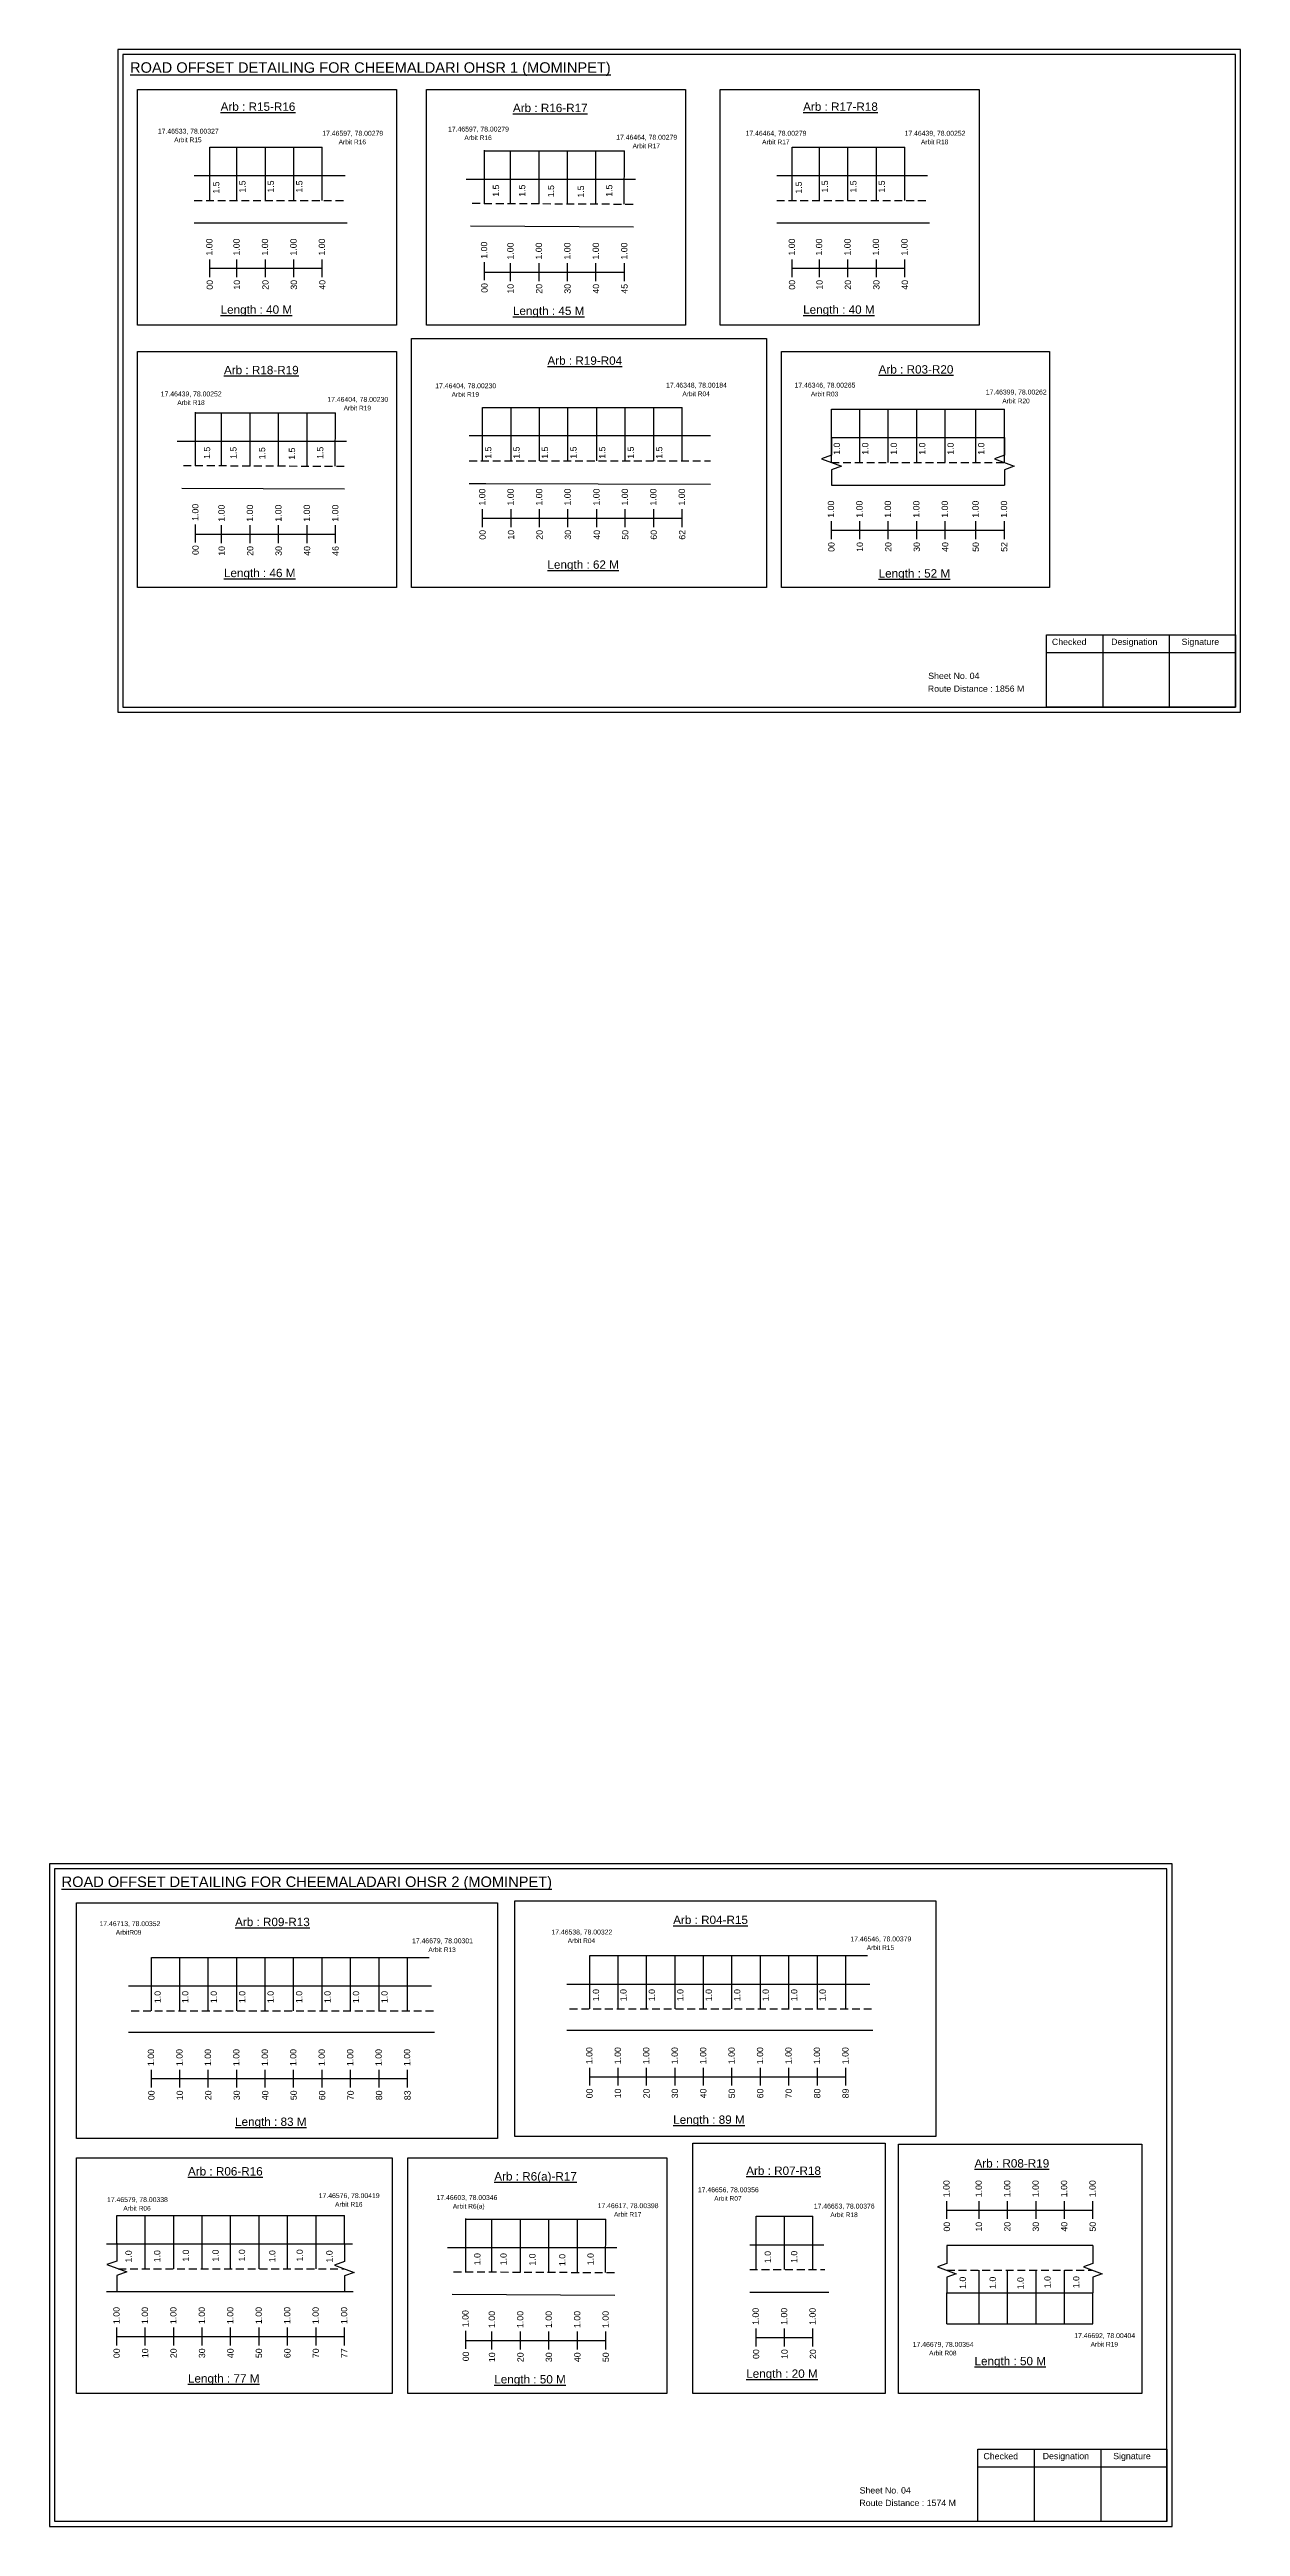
# Model space of a CAD drawing. Header units: inches. Extents: x 3067 to 7161, y 369 to 3169.
# Drawn here: x 5276 to 5845, y 369 to 1553 of the extents above; entities that cross this region are included whole.
import ezdxf

# ---------------------------------------------------------------- set-up
doc = ezdxf.new("R2010")
doc.units = ezdxf.units.IN
doc.header["$MEASUREMENT"] = 0
doc.linetypes.add('DASHED2', pattern=[0.375, 0.25, -0.125])
doc.layers.add('PDF_Geometry', color=7, linetype='Continuous')
doc.layers.add('PDF_Text', color=5, linetype='Continuous')
doc.styles.add('PDF Arial', font='arial.ttf')
doc.styles.get("Standard").update_dxf_attribs({"font": 'arial.ttf'})

msp = doc.modelspace()

# ---------------------------------------------------------------- linework, layer by layer
at = {"color": 5}
for p, q in [((5352.3, 1506), (5406.1, 1506)), ((5483.6, 1504.2), (5550.5, 1504.2)), ((5630.7, 1506), (5684.5, 1506)), ((5345.5, 1378.9), (5412.4, 1378.9)), ((5482.7, 1381.5), (5578.1, 1381.5)), ((5649.4, 1380.7), (5732.1, 1380.7)), ((5324.4, 640.6), (5457.2, 640.6)), ((5533.9, 641.6), (5666.6, 641.6)), ((5307.9, 517.3), (5416.7, 517.3)), ((5474.7, 515.5), (5541.6, 515.5)), ((5613.4, 516.9), (5640.6, 516.9)), ((5704.6, 465.5), (5774.4, 465.5))]:
    msp.add_line(p, q, dxfattribs=at)
for p, q in [((5352.3, 1480.5), (5352.3, 1506)), ((5365.3, 1480.5), (5365.3, 1506)), ((5378.9, 1480.5), (5378.9, 1506)), ((5392.5, 1480.5), (5392.5, 1506)), ((5406.1, 1480.5), (5406.1, 1506)), ((5483.6, 1478.9), (5483.6, 1504.5)), ((5496.1, 1478.9), (5496.1, 1504.2)), ((5509.7, 1478.8), (5509.7, 1504.2)), ((5523.3, 1478.9), (5523.3, 1504.2)), ((5536.9, 1478.6), (5536.9, 1504.2)), ((5550.3, 1478.7), (5550.5, 1504.2)), ((5630.7, 1480.5), (5630.7, 1506)), ((5643.7, 1480.5), (5643.7, 1506)), ((5657.3, 1480.5), (5657.3, 1506)), ((5670.9, 1480.5), (5670.9, 1506)), ((5684.5, 1480.5), (5684.5, 1506)), ((5344.9, 1492.4), (5417, 1492.4)), ((5623.3, 1492.4), (5695.3, 1492.4)), ((5555.8, 1490.5), (5474.8, 1490.5)), ((5344.9, 1469.7), (5418, 1469.7)), ((5477, 1468.3), (5554.8, 1467.8)), ((5623.3, 1469.7), (5696.3, 1469.7)), ((5345.5, 1353.6), (5345.5, 1379.2)), ((5358, 1353.6), (5358, 1378.9)), ((5371.6, 1353.5), (5371.6, 1378.9)), ((5385.2, 1353.6), (5385.2, 1378.9)), ((5398.8, 1353.3), (5398.8, 1378.9)), ((5412.2, 1353.4), (5412.4, 1378.9)), ((5482.7, 1356), (5482.7, 1381.5)), ((5496.3, 1356), (5496.3, 1381.5)), ((5509.9, 1356), (5509.9, 1381.5)), ((5523.5, 1356), (5523.5, 1381.5)), ((5537.3, 1356), (5537.3, 1381.5)), ((5550.9, 1356), (5550.9, 1381.5)), ((5564.5, 1356), (5564.5, 1381.5)), ((5578.1, 1356), (5578.1, 1381.5)), ((5649.4, 1355.2), (5649.4, 1380.7)), ((5663, 1355.2), (5663, 1380.7)), ((5676.6, 1355.2), (5676.6, 1380.7)), ((5690.2, 1355.2), (5690.2, 1380.7)), ((5703.8, 1355.2), (5703.8, 1380.7)), ((5718.5, 1355.2), (5718.5, 1380.7)), ((5732.1, 1355.2), (5732.1, 1380.7)), ((5417.7, 1365.2), (5336.7, 1365.2)), ((5591.7, 1367.9), (5476.3, 1367.9)), ((5649.4, 1367.1), (5732.1, 1367.1)), ((5339, 1343), (5416.7, 1342.6)), ((5476.3, 1345.2), (5484.3, 1345.2)), ((5484.3, 1345.2), (5591.7, 1344.9)), ((5649.4, 1344.4), (5732.1, 1344.4)), ((5324.4, 615.1), (5324.4, 640.6)), ((5338, 615.1), (5338, 640.6)), ((5351.6, 615.1), (5351.6, 640.6)), ((5365.2, 615.1), (5365.2, 640.6)), ((5378.8, 615.1), (5378.8, 640.6)), ((5392.4, 615.1), (5392.4, 640.6)), ((5406, 615.1), (5406, 640.6)), ((5419.6, 615.1), (5419.6, 640.6)), ((5433.2, 615.1), (5433.2, 640.6)), ((5446.8, 615.1), (5446.8, 640.6)), ((5533.9, 616.1), (5533.9, 641.6)), ((5547.5, 616.1), (5547.5, 641.6)), ((5561.1, 616.1), (5561.1, 641.6)), ((5574.7, 616.1), (5574.7, 641.6)), ((5588.3, 616.1), (5588.3, 641.6)), ((5601.9, 616.1), (5601.9, 641.6)), ((5615.5, 616.1), (5615.5, 641.6)), ((5629.1, 616.1), (5629.1, 641.6)), ((5642.7, 616.1), (5642.7, 641.6)), ((5656.3, 616.1), (5656.3, 641.6)), ((5523, 627.9), (5667.8, 627.9)), ((5313.5, 627), (5458.3, 627)), ((5459.7, 604.8), (5313.5, 604.8)), ((5669.2, 605.7), (5523, 605.7)), ((5307.9, 503.7), (5307.9, 517.3)), ((5321.5, 491.8), (5321.5, 517.3)), ((5335.1, 491.8), (5335.1, 517.3)), ((5348.7, 491.8), (5348.7, 517.3)), ((5362.3, 491.8), (5362.3, 517.3)), ((5375.9, 491.8), (5375.9, 517.3)), ((5389.5, 491.8), (5389.5, 517.3)), ((5403.1, 491.8), (5403.1, 517.3)), ((5416.7, 503.7), (5416.7, 517.3)), ((5474.7, 490.2), (5474.7, 515.8)), ((5487.2, 490.2), (5487.2, 515.5)), ((5500.8, 490.1), (5500.8, 515.5)), ((5514.4, 490.2), (5514.4, 515.5)), ((5528, 489.9), (5528, 515.5)), ((5541.4, 490), (5541.6, 515.5)), ((5613.4, 491.4), (5613.4, 516.9)), ((5627, 491.4), (5627, 516.9)), ((5640.6, 491.4), (5640.6, 516.9)), ((5302.9, 503.7), (5420.5, 503.8)), ((5546.9, 501.8), (5465.9, 501.8)), ((5610.4, 503.3), (5645.8, 503.3)), ((5774.4, 502.9), (5704.6, 502.9)), ((5720, 465.5), (5720, 491.1)), ((5733.6, 465.5), (5733.6, 491.1)), ((5747.2, 465.5), (5747.2, 491.1)), ((5760.8, 465.5), (5760.8, 491.1)), ((5303, 481), (5420.8, 481)), ((5468.1, 479.6), (5545.9, 479.2)), ((5610.4, 480.6), (5648.2, 480.6)), ((5704.6, 480.3), (5774.4, 480.3)), ((5704.6, 465.5), (5704.6, 480.3)), ((5774.4, 465.5), (5774.4, 480.3))]:
    msp.add_line(p, q)
at = {"linetype": 'DASHED2', "ltscale": 15}
for p, q in [((5344.9, 1480.5), (5417.5, 1480.5)), ((5623.3, 1480.5), (5695.8, 1480.5)), ((5477.8, 1479.1), (5556, 1478.7)), ((5339.7, 1353.8), (5418, 1353.4)), ((5476.3, 1356), (5591.7, 1356)), ((5649.4, 1355.2), (5732.1, 1355.2)), ((5524.3, 616.1), (5668.6, 616.1)), ((5314.8, 615.1), (5459.2, 615.1)), ((5308.6, 491.8), (5416.7, 491.8)), ((5468.8, 490.4), (5547.1, 490)), ((5610.4, 491.4), (5646.3, 491.4)), ((5704.6, 491.1), (5774.4, 491.1))]:
    msp.add_line(p, q, dxfattribs=at)
at = {"color": 217, "true_color": 0x93278f}
for p, q in [((5352.3, 1443.8), (5352.3, 1452.3)), ((5352.3, 1448.1), (5406.1, 1448.1)), ((5365.3, 1443.8), (5365.3, 1452.3)), ((5378.9, 1443.8), (5378.9, 1452.3)), ((5392.5, 1443.8), (5392.5, 1452.3)), ((5406.1, 1443.8), (5406.1, 1452.3)), ((5483.6, 1442.3), (5483.6, 1450.9)), ((5483.6, 1446.2), (5550.5, 1446.2)), ((5496.1, 1441.9), (5496.1, 1450.5)), ((5509.7, 1441.9), (5509.7, 1450.5)), ((5523.3, 1441.9), (5523.3, 1450.5)), ((5536.9, 1441.9), (5536.9, 1450.5)), ((5550.5, 1441.9), (5550.5, 1450.5)), ((5630.7, 1443.8), (5630.7, 1452.3)), ((5630.7, 1448.1), (5684.5, 1448.1)), ((5643.7, 1443.8), (5643.7, 1452.3)), ((5657.3, 1443.8), (5657.3, 1452.3)), ((5670.9, 1443.8), (5670.9, 1452.3)), ((5684.5, 1443.8), (5684.5, 1452.3)), ((5482.7, 1324.3), (5482.7, 1332.9)), ((5482.7, 1328.6), (5578.1, 1328.6)), ((5496.3, 1324.3), (5496.3, 1332.9)), ((5509.9, 1324.3), (5509.9, 1332.9)), ((5523.5, 1324.3), (5523.5, 1332.9)), ((5537.3, 1324.3), (5537.3, 1332.9)), ((5550.9, 1324.3), (5550.9, 1332.9)), ((5564.5, 1324.3), (5564.5, 1332.9)), ((5578.1, 1324.3), (5578.1, 1332.9)), ((5649.4, 1318.5), (5649.4, 1327.1)), ((5663, 1318.5), (5663, 1327.1)), ((5676.6, 1318.5), (5676.6, 1327.1)), ((5690.2, 1318.5), (5690.2, 1327.1)), ((5703.8, 1318.5), (5703.8, 1327.1)), ((5718.5, 1318.5), (5718.5, 1327.1)), ((5732.1, 1318.5), (5732.1, 1327.1)), ((5345.5, 1317), (5345.5, 1325.6)), ((5345.5, 1320.9), (5412.4, 1320.9)), ((5358, 1316.6), (5358, 1325.2)), ((5371.6, 1316.6), (5371.6, 1325.2)), ((5385.2, 1316.6), (5385.2, 1325.2)), ((5398.8, 1316.6), (5398.8, 1325.2)), ((5412.4, 1316.6), (5412.4, 1325.2)), ((5649.4, 1322.8), (5732.1, 1322.8)), ((5324.4, 578.4), (5324.4, 586.9)), ((5324.4, 582.7), (5446.8, 582.7)), ((5338, 578.4), (5338, 586.9)), ((5351.6, 578.4), (5351.6, 586.9)), ((5365.2, 578.4), (5365.2, 586.9)), ((5378.8, 578.4), (5378.8, 586.9)), ((5392.4, 578.4), (5392.4, 586.9)), ((5406, 578.4), (5406, 586.9)), ((5419.6, 578.4), (5419.6, 586.9)), ((5433.2, 578.4), (5433.2, 586.9)), ((5446.8, 578.4), (5446.8, 586.9)), ((5533.9, 579.4), (5533.9, 587.9)), ((5533.9, 583.6), (5656.3, 583.6)), ((5547.5, 579.4), (5547.5, 587.9)), ((5561.1, 579.4), (5561.1, 587.9)), ((5574.7, 579.4), (5574.7, 587.9)), ((5588.3, 579.4), (5588.3, 587.9)), ((5601.9, 579.4), (5601.9, 587.9)), ((5615.5, 579.4), (5615.5, 587.9)), ((5629.1, 579.4), (5629.1, 587.9)), ((5642.7, 579.4), (5642.7, 587.9)), ((5656.3, 579.4), (5656.3, 587.9)), ((5704.6, 515.7), (5704.6, 524.2)), ((5720, 515.7), (5720, 524.2)), ((5733.6, 515.7), (5733.6, 524.2)), ((5747.2, 515.7), (5747.2, 524.2)), ((5760.8, 515.7), (5760.8, 524.2)), ((5774.4, 515.7), (5774.4, 524.2)), ((5704.6, 519.9), (5774.4, 519.9)), ((5307.9, 455.1), (5307.9, 463.7)), ((5321.5, 455.1), (5321.5, 463.7)), ((5335.1, 455.1), (5335.1, 463.7)), ((5348.7, 455.1), (5348.7, 463.7)), ((5362.3, 455.1), (5362.3, 463.7)), ((5375.9, 455.1), (5375.9, 463.7)), ((5389.5, 455.1), (5389.5, 463.7)), ((5403.1, 455.1), (5403.1, 463.7)), ((5416.7, 455.1), (5416.7, 463.7)), ((5474.7, 453.6), (5474.7, 462.2)), ((5487.2, 453.2), (5487.2, 461.8)), ((5500.8, 453.2), (5500.8, 461.8)), ((5514.4, 453.2), (5514.4, 461.8)), ((5528, 453.2), (5528, 461.8)), ((5541.6, 453.2), (5541.6, 461.8)), ((5613.4, 454.7), (5613.4, 463.2)), ((5627, 454.7), (5627, 463.2)), ((5640.6, 454.7), (5640.6, 463.2)), ((5307.9, 459.4), (5416.7, 459.4)), ((5474.7, 457.5), (5541.6, 457.5)), ((5613.4, 458.9), (5640.6, 459))]:
    msp.add_line(p, q, dxfattribs=at)
for points in [[(5317.8, 1533.5), (5441.6, 1533.5), (5441.6, 1420.8), (5317.8, 1420.8)], [(5455.9, 1533.5), (5579.7, 1533.5), (5579.7, 1420.8), (5455.9, 1420.8)], [(5596.2, 1533.5), (5720, 1533.5), (5720, 1420.8), (5596.2, 1420.8)], [(5448.8, 1414.4), (5618.4, 1414.4), (5618.4, 1295.5), (5448.8, 1295.5)], [(5317.8, 1408.2), (5441.6, 1408.2), (5441.6, 1295.5), (5317.8, 1295.5)], [(5625.5, 1408.2), (5753.6, 1408.2), (5753.6, 1295.5), (5625.5, 1295.5)], [(5288.6, 666.7), (5489.9, 666.7), (5489.9, 554.1), (5288.6, 554.1)], [(5498.1, 667.7), (5699.3, 667.7), (5699.3, 555), (5498.1, 555)], [(5288.6, 544.8), (5439.5, 544.8), (5439.5, 432.2), (5288.6, 432.2)], [(5447, 544.8), (5570.8, 544.8), (5570.8, 432.2), (5447, 432.2)], [(5583.2, 551.8), (5675.1, 551.8), (5675.1, 432.2), (5583.2, 432.2)], [(5681.5, 551.4), (5797.8, 551.4), (5797.8, 432.2), (5681.5, 432.2)]]:
    msp.add_lwpolyline(points, close=True)
at = {"linetype": 'Continuous'}
for points in [[(5649.4, 1367.1), (5649.4, 1358.7), (5644.7, 1356.9), (5654.2, 1353.5), (5649.4, 1351.7), (5649.4, 1344.4)], [(5732.1, 1367.1), (5732.1, 1358.7), (5727.3, 1356.9), (5736.8, 1353.5), (5732.1, 1351.7), (5732.1, 1344.4)], [(5307.9, 504), (5307.9, 495.5), (5303.1, 493.8), (5312.6, 490.4), (5307.9, 488.6), (5307.9, 481.3)], [(5416.7, 503.7), (5416.7, 495.3), (5411.9, 493.5), (5421.4, 490.1), (5416.7, 488.4), (5416.7, 481)], [(5704.6, 502.9), (5704.6, 494.3), (5700.1, 492.7), (5709.1, 489.4), (5704.6, 487.8), (5704.6, 480.3)], [(5774.4, 502.9), (5774.4, 494.3), (5769.9, 492.7), (5778.9, 489.4), (5774.4, 487.8), (5774.4, 480.3)]]:
    msp.add_lwpolyline(points, dxfattribs=at)
at = {"layer": 'PDF_Geometry'}
for points in [[(5308.4, 1552.6), (5308.4, 1235.9), (5844.9, 1235.9), (5844.9, 1552.6)], [(5310.8, 1550.3), (5310.8, 1238.3), (5842.5, 1238.3), (5842.5, 1550.3)], [(5275.7, 685.4), (5275.7, 368.6), (5812.2, 368.6), (5812.2, 685.4)], [(5278.1, 683), (5278.1, 371.1), (5809.8, 371.1), (5809.8, 683)]]:
    msp.add_lwpolyline(points, close=True, dxfattribs=at)
at = {"layer": 'PDF_Geometry', "color": 242, "true_color": 0xcc1f26}
for points in [[(5842.5, 1238.2), (5752.2, 1238.2), (5752.2, 1272.8), (5842.5, 1272.8)], [(5809.8, 371), (5719.4, 371), (5719.4, 405.6), (5809.8, 405.6)]]:
    msp.add_lwpolyline(points, close=True, dxfattribs=at)
for points in [[(5779.1, 1272.8), (5779.1, 1238.2)], [(5810.9, 1272.8), (5810.9, 1238.2)], [(5752.2, 1264.4), (5842.5, 1264.4)], [(5746.4, 405.6), (5746.4, 371)], [(5778.2, 405.6), (5778.2, 371)], [(5719.4, 397.2), (5809.8, 397.2)]]:
    msp.add_lwpolyline(points, dxfattribs=at)

# ---------------------------------------------------------------- texts
at = {"color": 242, "true_color": 0xcd2027}
for s, height, p in [('%%UROAD OFFSET DETAILING FOR CHEEMALDARI OHSR 1 (MOMINPET)', 5, (5314.2, 1541.5)), ('%%UArb : R15-R16', 4, (5357.5, 1523.3)), ('%%UArb : R17-R18', 4, (5635.9, 1523.3)), ('%%UArb : R16-R17', 4, (5497.2, 1522.7)), ('%%ULength : 40 M', 4, (5357.5, 1426.3)), ('%%ULength : 45 M', 4, (5497.2, 1425.7)), ('%%ULength : 40 M', 4, (5635.9, 1426.3)), ('%%UArb : R18-R19', 4, (5359.1, 1397.4)), ('%%UArb : R19-R04', 4, (5513.7, 1401.9)), ('%%UArb : R03-R20', 4, (5672, 1397.7)), ('%%ULength : 46 M', 4, (5359.1, 1300.4)), ('%%ULength : 62 M', 4, (5513.7, 1304.4)), ('%%ULength : 52 M', 4, (5672, 1300.2)), ('%%UROAD OFFSET DETAILING FOR CHEEMALADARI OHSR 2 (MOMINPET)', 5, (5281.5, 674.3)), ('%%UArb : R09-R13', 4, (5364.4, 655.6)), ('%%UArb : R04-R15', 4, (5573.8, 656.6)), ('%%ULength : 83 M', 4, (5364.4, 560.1)), ('%%ULength : 89 M', 4, (5573.8, 561.1)), ('%%UArb : R06-R16', 4, (5341.9, 536.4)), ('%%UArb : R6(a)-R17', 4, (5488.3, 534)), ('%%UArb : R07-R18', 4, (5608.7, 536.7)), ('%%UArb : R08-R19', 4, (5717.8, 540.2)), ('%%ULength : 50 M', 4, (5717.8, 445.7)), ('%%ULength : 77 M', 4, (5341.9, 437.4)), ('%%ULength : 50 M', 4, (5488.3, 437)), ('%%ULength : 20 M', 4, (5608.7, 439.7))]:
    msp.add_text(s, height=height, dxfattribs=at).set_placement(p)
at = {"color": 5}
for s, height, p in [('17.46597, 78.00279', 2.34, (5466.2, 1513.4)), ('17.46533, 78.00327', 2.34, (5327.5, 1512.4)), ('Arbit R15', 2.25, (5335.3, 1508.3)), ('17.46597, 78.00279', 2.34, (5406.1, 1511.4)), ('Arbit R16', 2.25, (5413.9, 1507.3)), ('Arbit R16', 2.25, (5474, 1509.3)), ('17.46464, 78.00279', 2.34, (5546.6, 1509.5)), ('Arbit R17', 2.25, (5554.4, 1505.4)), ('17.46464, 78.00279', 2.34, (5608.4, 1511.4)), ('Arbit R17', 2.25, (5616.3, 1507.3)), ('17.46439, 78.00252', 2.34, (5684.4, 1511.4)), ('Arbit R18', 2.25, (5692.2, 1507.3)), ('17.46439, 78.00252', 2.34, (5328.9, 1386.8)), ('17.46404, 78.00230', 2.34, (5408.5, 1384.2)), ('17.46404, 78.00230', 2.34, (5460.1, 1390.7)), ('Arbit R19', 2.25, (5467.9, 1386.6)), ('17.46348, 78.00184', 2.34, (5570.4, 1391)), ('Arbit R04', 2.25, (5578.2, 1386.9)), ('17.46346, 78.00265', 2.34, (5631.8, 1391)), ('Arbit R03', 2.25, (5639.6, 1386.8)), ('17.46399, 78.00262', 2.34, (5723.2, 1387.7)), ('Arbit R20', 2.25, (5731.1, 1383.5)), ('Arbit R18', 2.25, (5336.8, 1382.7)), ('Arbit R19', 2.25, (5416.3, 1380.1)), ('17.46713, 78.00352', 2.34, (5299.6, 655.6)), ('ArbitR09', 2.25, (5307.4, 651.5)), ('17.46538, 78.00322', 2.34, (5515.6, 651.6)), ('17.46679, 78.00301', 2.34, (5449, 647.4)), ('Arbit R13', 2.25, (5456.8, 643.2)), ('Arbit R04', 2.25, (5523.4, 647.5)), ('17.46546, 78.00379', 2.34, (5658.5, 648.3)), ('Arbit R15', 2.25, (5666.3, 644.2)), ('17.46579, 78.00338', 2.34, (5303.2, 523.7)), ('Arbit R06', 2.25, (5311, 519.6)), ('17.46576, 78.00419', 2.34, (5404.4, 525.6)), ('Arbit R16', 2.25, (5412.2, 521.5)), ('17.46603, 78.00346', 2.34, (5460.7, 524.7)), ('Arbit R6(a)', 2.246, (5468.5, 520.6)), ('17.46617, 78.00398', 2.34, (5537.7, 520.8)), ('17.46656, 78.00356', 2.34, (5585.6, 528.4)), ('Arbit R07', 2.25, (5593.4, 524.3)), ('17.46653, 78.00376', 2.34, (5641, 520.6)), ('Arbit R17', 2.25, (5545.5, 516.7)), ('Arbit R18', 2.25, (5648.9, 516.5)), ('17.46679, 78.00354', 2.34, (5688.3, 454.5)), ('Arbit R08', 2.25, (5696.1, 450.4)), ('17.46692, 78.00404', 2.34, (5765.5, 458.7)), ('Arbit R19', 2.25, (5773.3, 454.6))]:
    msp.add_text(s, height=height, dxfattribs=at).set_placement(p)
for s, p in [('1.5', (5356.9, 1483.7)), ('1.5', (5369.4, 1484.2)), ('1.5', (5383, 1484.2)), ('1.5', (5396.6, 1484.2)), ('1.5', (5490.6, 1482.2)), ('1.5', (5503.1, 1482.2)), ('1.5', (5516.9, 1482)), ('1.5', (5531.2, 1481.8)), ('1.5', (5544.7, 1482.2)), ('1.5', (5635.3, 1483.7)), ('1.5', (5647.8, 1484.2)), ('1.5', (5661.4, 1484.2)), ('1.5', (5675, 1484.2)), ('1.5', (5352.5, 1356.9)), ('1.5', (5365.1, 1356.9)), ('1.5', (5378.8, 1356.7)), ('1.5', (5393.1, 1356.5)), ('1.5', (5406.6, 1356.9)), ('1.5', (5486.9, 1357)), ('1.5', (5500.4, 1357)), ('1.5', (5514, 1357)), ('1.5', (5527.6, 1357)), ('1.5', (5541.4, 1357)), ('1.5', (5555, 1357)), ('1.5', (5568.6, 1357)), ('1.0', (5653.5, 1358.9)), ('1.0', (5667.1, 1358.9)), ('1.0', (5680.7, 1358.9)), ('1.0', (5694.3, 1358.9)), ('1.0', (5707.9, 1358.9)), ('1.0', (5722.5, 1358.9)), ('1.0', (5328.9, 618.8)), ('1.0', (5342.1, 618.8)), ('1.0', (5355.7, 618.8)), ('1.0', (5369.3, 618.8)), ('1.0', (5382.9, 618.8)), ('1.0', (5396.5, 618.8)), ('1.0', (5410.1, 618.8)), ('1.0', (5423.7, 618.8)), ('1.0', (5437.3, 618.8)), ('1.0', (5538.4, 619.7)), ('1.0', (5551.5, 619.7)), ('1.0', (5565.1, 619.7)), ('1.0', (5578.7, 619.7)), ('1.0', (5592.3, 619.7)), ('1.0', (5605.9, 619.7)), ('1.0', (5619.5, 619.7)), ('1.0', (5633.1, 619.7)), ('1.0', (5646.7, 619.7)), ('1.0', (5315, 494.8)), ('1.0', (5328.7, 494.9)), ('1.0', (5342.4, 495.2)), ('1.0', (5356.6, 495.2)), ('1.0', (5369.2, 495.3)), ('1.0', (5383.7, 494.9)), ('1.0', (5396.8, 495.3)), ('1.0', (5411, 494.8)), ('1.0', (5481.7, 493.5)), ('1.0', (5494.2, 493.5)), ('1.0', (5508, 493.3)), ('1.0', (5522.3, 493.1)), ('1.0', (5535.8, 493.5)), ('1.0', (5620.5, 494.5)), ('1.0', (5633.1, 494.6)), ('1.0', (5713.7, 482.2)), ('1.0', (5728, 482.2)), ('1.0', (5741.3, 482)), ('1.0', (5754.2, 482.5)), ('1.0', (5767.9, 482.5))]:
    msp.add_text(s, height=3, rotation=90).set_placement(p)
at = {"color": 217, "true_color": 0x93278f}
for s, p in [('1.00', (5353.6, 1454.1)), ('1.00', (5366.6, 1454.1)), ('1.00', (5380.2, 1454.1)), ('1.00', (5393.8, 1454.1)), ('1.00', (5407.4, 1454.1)), ('1.00', (5484.9, 1452.6)), ('1.00', (5497.5, 1452.2)), ('1.00', (5511.1, 1452.2)), ('1.00', (5524.7, 1452.2)), ('1.00', (5538.3, 1452.2)), ('1.00', (5551.9, 1452.2)), ('1.00', (5632, 1454.1)), ('1.00', (5645, 1454.1)), ('1.00', (5658.6, 1454.1)), ('1.00', (5672.2, 1454.1)), ('1.00', (5685.8, 1454.1)), ('00', (5353.8, 1437.8)), ('10', (5366.8, 1437.8)), ('20', (5380.4, 1437.8)), ('30', (5394, 1437.8)), ('40', (5407.6, 1437.8)), ('00', (5485.1, 1436.3)), ('10', (5497.6, 1435.9)), ('20', (5511.2, 1435.9)), ('30', (5524.8, 1435.9)), ('40', (5538.4, 1435.9)), ('45', (5552, 1435.9)), ('00', (5632.1, 1437.8)), ('10', (5645.2, 1437.8)), ('20', (5658.8, 1437.8)), ('30', (5672.4, 1437.8)), ('40', (5686, 1437.8)), ('1.00', (5484, 1334.6)), ('1.00', (5497.6, 1334.6)), ('1.00', (5511.2, 1334.6)), ('1.00', (5524.8, 1334.6)), ('1.00', (5538.6, 1334.6)), ('1.00', (5552.2, 1334.6)), ('1.00', (5565.8, 1334.6)), ('1.00', (5579.4, 1334.6)), ('1.00', (5346.9, 1327.3)), ('1.00', (5359.4, 1326.9)), ('1.00', (5373, 1326.9)), ('1.00', (5386.6, 1326.9)), ('1.00', (5400.2, 1326.9)), ('1.00', (5413.8, 1326.9)), ('1.00', (5650.7, 1328.8)), ('1.00', (5664.3, 1328.8)), ('1.00', (5677.9, 1328.8)), ('1.00', (5691.5, 1328.8)), ('1.00', (5705.1, 1328.8)), ('1.00', (5719.8, 1328.8)), ('1.00', (5733.4, 1328.8)), ('00', (5347, 1311)), ('10', (5359.5, 1310.6)), ('20', (5373.1, 1310.6)), ('30', (5386.7, 1310.6)), ('40', (5400.3, 1310.6)), ('46', (5413.9, 1310.6)), ('00', (5484.2, 1318.3)), ('10', (5497.8, 1318.3)), ('20', (5511.4, 1318.3)), ('30', (5525, 1318.3)), ('40', (5538.8, 1318.3)), ('50', (5552.4, 1318.3)), ('60', (5566, 1318.3)), ('62', (5579.6, 1318.3)), ('00', (5650.9, 1312.5)), ('10', (5664.5, 1312.5)), ('20', (5678.1, 1312.5)), ('30', (5691.7, 1312.5)), ('40', (5705.3, 1312.5)), ('50', (5719.9, 1312.5)), ('52', (5733.5, 1312.5)), ('1.00', (5325.7, 588.7)), ('1.00', (5339.3, 588.7)), ('1.00', (5352.9, 588.7)), ('1.00', (5366.5, 588.7)), ('1.00', (5380.1, 588.7)), ('1.00', (5393.7, 588.7)), ('1.00', (5407.3, 588.7)), ('1.00', (5420.9, 588.7)), ('1.00', (5434.5, 588.7)), ('1.00', (5448.1, 588.7)), ('1.00', (5535.2, 589.6)), ('1.00', (5548.8, 589.6)), ('1.00', (5562.4, 589.6)), ('1.00', (5576, 589.6)), ('1.00', (5589.6, 589.6)), ('1.00', (5603.2, 589.6)), ('1.00', (5616.8, 589.6)), ('1.00', (5630.4, 589.6)), ('1.00', (5644, 589.6)), ('1.00', (5657.6, 589.6)), ('00', (5325.9, 572.4)), ('10', (5339.5, 572.4)), ('20', (5353.1, 572.4)), ('30', (5366.7, 572.4)), ('40', (5380.3, 572.4)), ('50', (5393.9, 572.4)), ('60', (5407.5, 572.4)), ('70', (5421.1, 572.4)), ('80', (5434.7, 572.4)), ('83', (5448.3, 572.4)), ('00', (5535.3, 573.3)), ('10', (5548.9, 573.3)), ('20', (5562.5, 573.3)), ('30', (5576.1, 573.3)), ('40', (5589.7, 573.3)), ('50', (5603.3, 573.3)), ('60', (5616.9, 573.3)), ('70', (5630.5, 573.3)), ('80', (5644.1, 573.3)), ('89', (5657.7, 573.3)), ('1.00', (5705.9, 526)), ('1.00', (5721.3, 526)), ('1.00', (5734.9, 526)), ('1.00', (5748.5, 526)), ('1.00', (5762.1, 526)), ('1.00', (5775.7, 526)), ('00', (5706.1, 509.6)), ('10', (5721.4, 509.6)), ('20', (5735, 509.6)), ('30', (5748.6, 509.6)), ('40', (5762.2, 509.6)), ('50', (5775.8, 509.6)), ('1.00', (5309.2, 465.4)), ('1.00', (5322.8, 465.4)), ('1.00', (5336.4, 465.4)), ('1.00', (5350, 465.4)), ('1.00', (5363.6, 465.4)), ('1.00', (5377.2, 465.4)), ('1.00', (5390.8, 465.4)), ('1.00', (5404.4, 465.4)), ('1.00', (5418, 465.4)), ('1.00', (5476, 463.9)), ('1.00', (5488.6, 463.5)), ('1.00', (5502.2, 463.5)), ('1.00', (5515.8, 463.5)), ('1.00', (5529.4, 463.5)), ('1.00', (5543, 463.5)), ('1.00', (5614.7, 465)), ('1.00', (5628.3, 465)), ('1.00', (5641.9, 465)), ('00', (5309.3, 449.1)), ('10', (5322.9, 449.1)), ('20', (5336.5, 449.1)), ('30', (5350.1, 449.1)), ('40', (5363.7, 449.1)), ('50', (5377.3, 449.1)), ('60', (5390.9, 449.1)), ('70', (5404.5, 449.1)), ('77', (5418.1, 449.1)), ('00', (5476.2, 447.6)), ('10', (5488.7, 447.2)), ('20', (5502.3, 447.2)), ('30', (5515.9, 447.2)), ('40', (5529.5, 447.2)), ('50', (5543.1, 447.2)), ('00', (5614.9, 448.7)), ('10', (5628.5, 448.7)), ('20', (5642.1, 448.7))]:
    msp.add_text(s, height=3, rotation=90, dxfattribs=at).set_placement(p)
for s, p in [('Sheet No. 04', (5695.7, 1251.7)), ('Route Distance : 1856 M', (5695.5, 1245.6)), ('Sheet No. 04', (5662.9, 384.4)), ('Route Distance : 1574 M', (5662.8, 378.4))]:
    msp.add_text(s, height=3).set_placement(p)
at = {"layer": 'PDF_Text', "color": 7, "attachment_point": 7, "style": 'PDF Arial'}
for s, insert, char_height in [('Checked', (5754.8, 1267.9), 3), ('Designation', (5783.1, 1267.1), 3.001), ('Signature', (5816.8, 1267.1), 3), ('Checked', (5722.1, 400.7), 3), ('Designation', (5750.4, 399.9), 3.001), ('Signature', (5784.1, 399.9), 3)]:
    msp.add_mtext(s, dxfattribs=dict(at, insert=insert, char_height=char_height))

doc.saveas('drawing.dxf')
